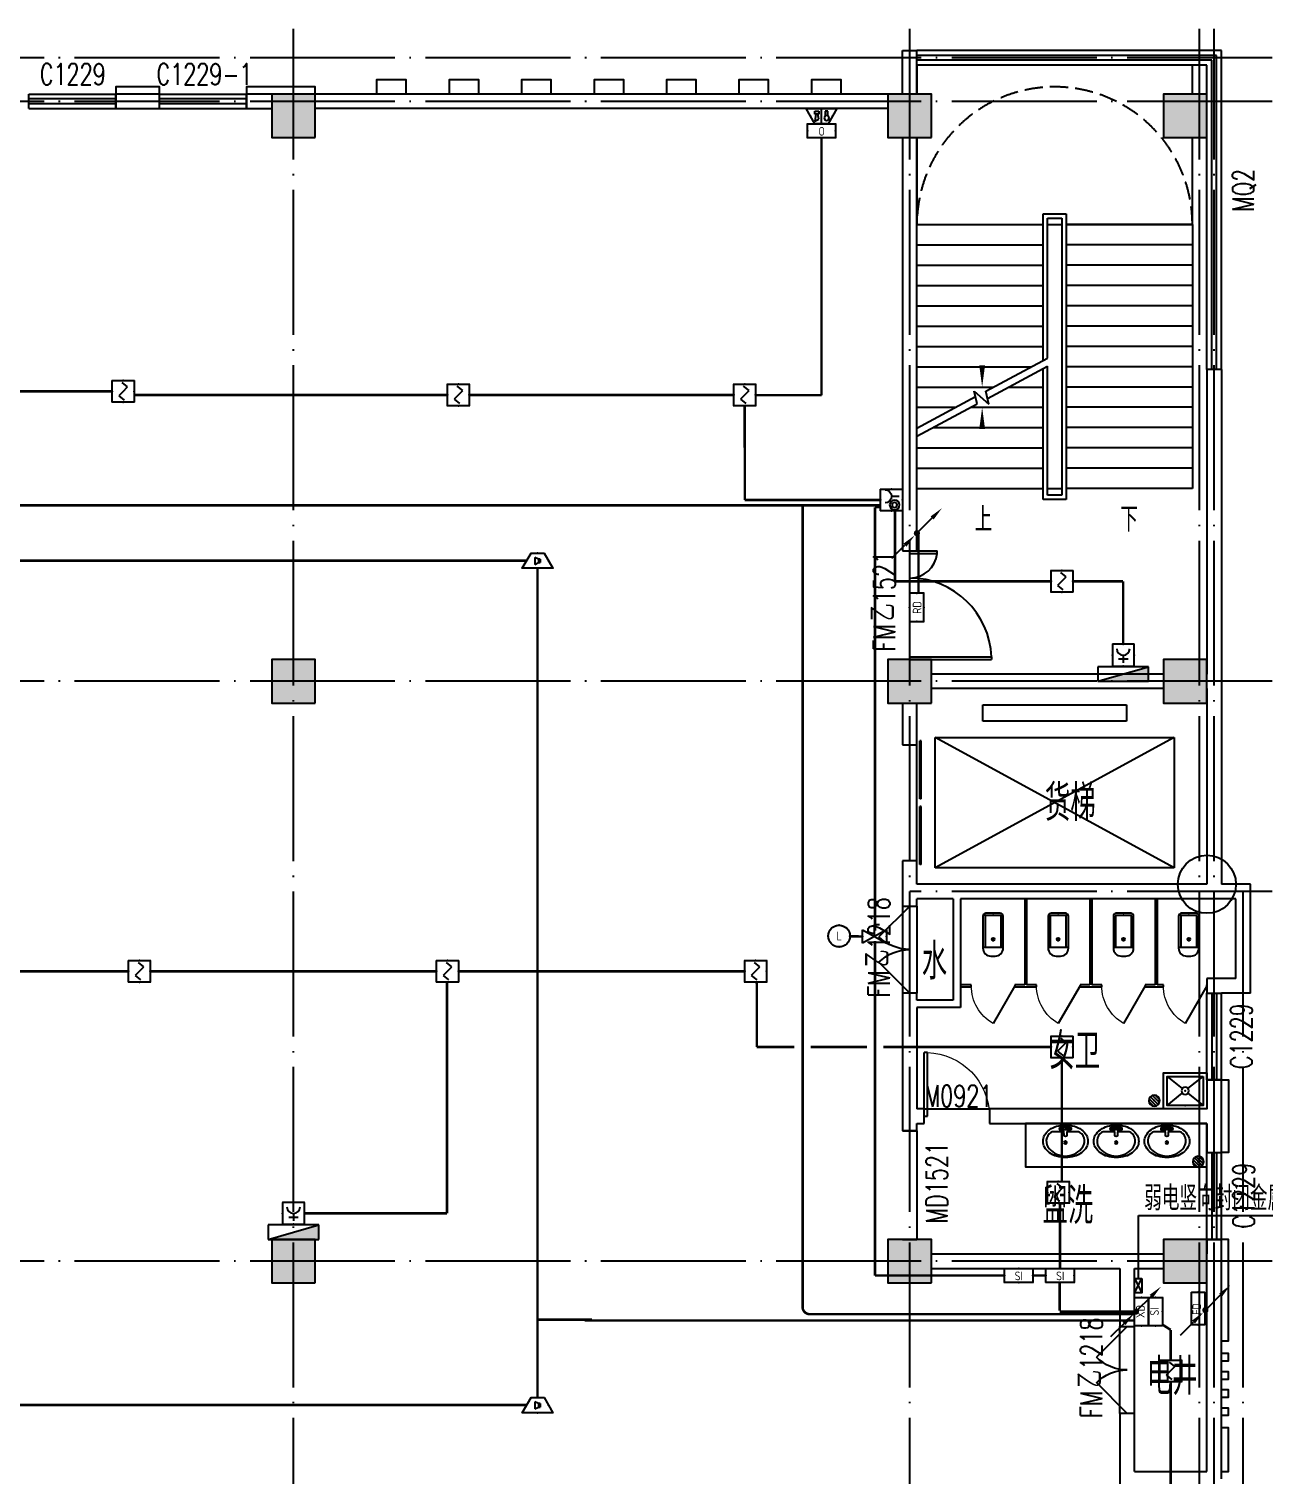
# Model space of a CAD drawing. Extents: x -124594 to 516503, y -3148 to 203159.
# Drawn here: x 215608 to 232647, y 23189 to 43139 of the extents above; entities that cross this region are included whole.
import ezdxf
from ezdxf.enums import TextEntityAlignment as Align

# ---------------------------------------------------------------- set-up
doc = ezdxf.new("R2010")
doc.units = 0
doc.header["$LTSCALE"] = 1000
doc.header["$MEASUREMENT"] = 0
doc.linetypes.add('DASH', pattern=[0.35, 0.25, -0.1])
doc.linetypes.add('DOTE', pattern=[2.42, 2, -0.2, 0.02, -0.2])
for name, color, linetype in [('COLUMN', 9, 'Continuous'), ('CURTWALL', 4, 'Continuous'), ('DIM_SYMB', 3, 'Continuous'), ('DOOR_FIRE', 4, 'Continuous'), ('DOOR_FIRE_TEXT', 7, 'Continuous'), ('EQUIP-消防', 3, 'Continuous'), ('EQUIP-通讯', 3, 'Continuous'), ('EQUIP_消火栓', 7, 'Continuous'), ('J-AXIS-轴线', 1, 'DOTE'), ('J-DOOR-窗', 8, 'Continuous'), ('J-DOOR-门', 8, 'Continuous'), ('J-FLOR-洞口', 4, 'Continuous'), ('J-FURN-厨卫', 253, 'Continuous'), ('J-STAIR-楼梯', 142, 'Continuous'), ('J-STAIR-电梯', 142, 'Continuous'), ('J-WALL-墙体', 2, 'Continuous'), ('LATRINE', 8, 'Continuous'), ('LWIRE', 4, 'Continuous'), ('PUB_HATCH', 8, 'Continuous'), ('PUB_TEXT', 7, 'Continuous'), ('TEL_LEAD', 3, 'Continuous'), ('WINDOW_TEXT', 7, 'Continuous'), ('WIRE-消防', 222, 'Continuous'), ('WIRE-消防广播', 4, 'TG_BC'), ('WIRE-消防火灾监控', 6, 'Continuous'), ('WIRE-消防电话', 4, 'TG_F'), ('装饰柱', 7, 'Continuous')]:
    doc.layers.add(name, color=color, linetype=linetype)
doc.layers.add('建筑底图', color=8, linetype='Continuous', lineweight=5)
doc.styles.add('_TCH_DIM', font='SIMPLEX', dxfattribs={"bigfont": 'GBCBIG'})
doc.styles.add('_TCH_WINDOW', font='SIMPLEX', dxfattribs={"height": 3.5, "bigfont": 'GBCBIG'})
doc.styles.add('_TEL_ATTDEF', font='GBENOR', dxfattribs={"width": 0.8, "height": 3, "bigfont": 'GBCBIG'})
doc.styles.add('_TEL_DIM', font='SIMPLEX', dxfattribs={"width": 0.8, "height": 3.5, "bigfont": 'HZTXT'})
doc.styles.add('HZ', font='simplex.shx', dxfattribs={"width": 0.7, "bigfont": 'hztxt.shx'})
doc.styles.get("Standard").update_dxf_attribs({"font": 'gbenor.shx', "bigfont": 'gbcbig.shx'})
doc.styles.add('TG_LINETYPE', font='SIMPLEX', dxfattribs={"width": 0.8, "height": 3, "bigfont": 'HZTXT'})
doc.linetypes.add('TG_BC', pattern='A,2,-0.85,["BC",TG_LINETYPE,S=0.1,R=0,X=-0.65,Y=-0.15],0', length=2.85)
doc.linetypes.add('TG_F', pattern='A,2,-0.4,["F",TG_LINETYPE,S=0.1,R=0,X=-0.28,Y=-0.15],0', length=2.4)

# ---------------------------------------------------------------- blocks, each defined once
blk = doc.blocks.new('$DorLib2D$00000116')
at = {"color": 0}
for p, q in [((-0.5, 0), (-0.146, 0.354)), ((0.5, 0), (0.146, 0.354))]:
    blk.add_line(p, q, dxfattribs=at)
for centre, start, end in [((-0.5, 0), 0, 45), ((0.5, 0), 135, 180)]:
    blk.add_arc(centre, 0.5, start, end, dxfattribs=at)
blk = doc.blocks.new('$lvtry$00000202')
at = {"color": 0}
for p, q in [((-110, -40, 0), (-110, -470, 0)), ((100, -30, 0), (-100, -30, 0)), ((110, -470, 0), (110, -40, 0)), ((140, -470, 0), (-140, -470, 0))]:
    blk.add_line(p, q, dxfattribs=at)
at = {"color": 0, "elevation": 0}
blk.add_lwpolyline([(140, -40, 0.414214), (100, 0), (-100, 0, 0.414214), (-140, -40), (-140, -480, 0.414214), (-30, -590), (30, -590, 0.414214), (140, -480)], format="xyb", close=True, dxfattribs=at)
at = {"color": 0}
blk.add_circle((0, -359, 0), 20, dxfattribs=at)
for centre, start, end in [((-100, -40, 0), 90, 180), ((100, -40, 0), 0, 90)]:
    blk.add_arc(centre, 10, start, end, dxfattribs=at)
for p in [(0, 0, 0), (0, -359, 0)]:
    blk.add_point(p, dxfattribs=at)
blk = doc.blocks.new('$TCHSYS$APDOOR2D')
blk.add_line((0.5, 0), (0, 0.866))
at = {"lineweight": 13}
blk.add_arc((0.5, 0), 1, 120, 180, dxfattribs=at)
blk = doc.blocks.new('_FZH')
blk.add_lwpolyline([(-0.5, -0.5), (0.5, -0.5), (0.5, 0.5), (-0.5, 0.5)], close=True)
at = {"layer": 'PUB_HATCH'}
blk.add_solid([(-0.5, -0.5), (0.5, -0.5), (-0.5, 0.5), (0.5, 0.5)], dxfattribs=at)
blk = doc.blocks.new('$TCHSYS$WIN2D')
for p, q in [((-0.5, 0.5), (0.5, 0.5)), ((-0.5, 0.5), (-0.5, -0.5)), ((0.5, 0.5), (0.5, -0.5)), ((0.5, 0.167), (-0.5, 0.167)), ((0.5, -0.167), (-0.5, -0.167)), ((-0.5, -0.5), (0.5, -0.5))]:
    blk.add_line(p, q)
blk = doc.blocks.new('$DorLib2D$00000225')
at = {"color": 0}
for p, q in [((0.475, -0.001), (0.475, 0.752)), ((0.475, 0.752), (0.5, 0.752)), ((0.5, -0.001), (0.5, 0.752)), ((-0.5, 0), (-0.5, 0.252)), ((-0.475, 0.252), (-0.5, 0.252)), ((-0.475, 0), (-0.475, 0.252)), ((-0.475, 0), (-0.5, 0)), ((0.475, -0.001), (0.5, -0.001))]:
    blk.add_line(p, q, dxfattribs=at)
for centre, radius, start, end in [((0.505, -0.002), 0.755, 92.2493, 179.7238), ((-0.501, 0.003), 0.251, 359.7899, 84.0974)]:
    blk.add_arc(centre, radius, start, end, dxfattribs=at)
blk = doc.blocks.new('$DORLIB2D$00000127')
at = {"color": 0}
for points in [[(-0.533, 0.795), (-0.533, 0.69)], [(-0.033, 0.795), (-0.533, 0.795)], [(-0.033, 0.795), (-0.033, 0.69)], [(0.533, 0.795), (0.033, 0.795)], [(0.033, 0.795), (0.033, 0.69)], [(0.533, 0.795), (0.533, 0.69)], [(-0.033, 0.69), (-0.533, 0.69)], [(0.533, 0.69), (0.033, 0.69)], [(0.5, 0.5), (-0.5, 0.5)]]:
    blk.add_lwpolyline(points, dxfattribs=at)
blk = doc.blocks.new('$DorLib2D$00000001')
for p, q in [((0.45, 0.975), (0.5, 0.975)), ((0.45, 0), (0.45, 0.975)), ((0.5, 0), (0.5, 0.975)), ((0.5, 0), (0.45, 0))]:
    blk.add_line(p, q)
at = {"lineweight": 13}
blk.add_arc((0.475, 0), 0.975, 91.4693, 180, dxfattribs=at)
blk = doc.blocks.new('$lvtry$00000196')
at = {"color": 0}
for points in [[(219, -385, 0.106486), (289, -308, 0.130324), (310, -225, 0.130324), (289, -143, 0.106486), (219, -66, 0.084172), (123, -18, 0.073176), (0, 0, 0.073176), (-123, -18, 0.084172), (-219, -66, 0.106486), (-289, -143, 0.130324), (-310, -225, 0.130324), (-289, -308, 0.106486), (-219, -385, 0.084172), (-123, -433, 0.073176), (0, -451, 0.073176), (123, -433, 0.084172)], [(-22, -44), (-17, -142, 1), (21, -142), (26, -44, 0.493794)]]:
    blk.add_lwpolyline(points, format="xyb", close=True, dxfattribs=at)
for points in [[(-218, -329, -0.467303), (-199, -103, -0.154885), (-179, -96), (-17, -96, -0.154885)], [(21, -96), (183, -96, -0.154885), (203, -103, -0.467303), (222, -329, -0.210278), (2, -430, -0.210278), (-218, -329, -0.467303)]]:
    blk.add_lwpolyline(points, format="xyb", dxfattribs=at)
for points in [[(-52, -25), (56, -25)], [(-52, -78), (-20, -78)], [(24, -78), (56, -78)]]:
    blk.add_lwpolyline(points, dxfattribs=at)
for centre, radius in [((-52, -52), 19.4), ((-52, -52), 12.6), ((56, -52), 19.4), ((56, -52), 12.6), ((2, -241), 19.7), ((2, -241), 14.7)]:
    blk.add_circle(centre, radius, dxfattribs=at)
for centre, start, end in [((-52, -52), 90, 270), ((56, -52), 270, 90)]:
    blk.add_arc(centre, 26.5, start, end, dxfattribs=at)
for p in [(2, -62), (2, -241)]:
    blk.add_point(p, dxfattribs=at)
blk = doc.blocks.new('$lvtry$00000171')
for p, q in [((-74, 11), (-11, 74)), ((-70, -27), (27, 70)), ((-53, -53), (53, 53)), ((-27, -70), (70, 27)), ((11, -74), (74, -11))]:
    blk.add_line(p, q)
blk.add_circle((0, 0), 75)
blk.add_point((0, 0))
blk = doc.blocks.new('$lvtry$00000191')
at = {"color": 0}
for p, q in [((-250, -50, 0), (-39, -219, 0)), ((39, -219, 0), (250, -50, 0)), ((-250, -450, 0), (-39, -281, 0)), ((39, -281, 0), (250, -450, 0))]:
    blk.add_line(p, q, dxfattribs=at)
at = {"color": 0, "elevation": 0}
for points in [[(300, -500), (300, 0), (-300, 0), (-300, -500)], [(250, -450), (250, -50), (-250, -50), (-250, -450)]]:
    blk.add_lwpolyline(points, close=True, dxfattribs=at)
at = {"color": 0}
blk.add_circle((0, -250, 0), 50, dxfattribs=at)
for p in [(0, -50, 0), (0, -250, 0)]:
    blk.add_point(p, dxfattribs=at)
blk = doc.blocks.new('GWEEDA')
at = {"layer": 'CURTWALL', "color": 8}
for p, q in [((232058.3, 119490.8), (227858.3, 119490.8)), ((231991.7, 119424.1), (227858.3, 119424.1)), ((231925, 119357.5), (227858.3, 119357.5)), ((231925, 115090.8), (231925, 119357.5)), ((231991.7, 115090.8), (231991.7, 119424.1)), ((232058.3, 115090.8), (232058.3, 119490.8)), ((231858.3, 119290.8), (227858.3, 119290.8)), ((231858.3, 115090.8), (231858.3, 119290.8))]:
    blk.add_line(p, q, dxfattribs=at)
at = {"layer": 'DIM_SYMB', "color": 8}
for points in [[(230758.3, 113310.8, 0, 0, 0), (230758.3, 118190.8, 0, 0, 0), (228758.3, 118190.8, 0, 0, 0), (228758.3, 114850.8, 0, 80, 0), (228758.3, 115150.8, 0, 0, 0)], [(228758.3, 113310.8, 0, 0, 0), (228758.3, 114570.8, 0, 80, 0), (228758.3, 114270.8, 0, 0, 0)]]:
    blk.add_lwpolyline(points, format="xyseb", dxfattribs=at)
at = {"layer": 'DOOR_FIRE', "color": 8}
for p, q in [((230658.3, 100690.8, 300), (230658.3, 101890.8, 300)), ((230858.3, 100690.8, 300), (230858.3, 101890.8, 300))]:
    blk.add_line(p, q, dxfattribs=at)
at = {"layer": 'J-AXIS-轴线', "color": 8}
for p, q in [((219258.3, 93790.8), (219258.3, 119790.8)), ((227758.3, 93790.8), (227758.3, 119790.8)), ((231758.3, 93790.8), (231758.3, 119790.8)), ((231958.3, 93790.8), (231958.3, 119790.8)), ((232758.3, 119390.8), (184258.3, 119390.8)), ((232758.3, 118790.8), (184258.3, 118790.8)), ((232758.3, 110790.8), (184258.3, 110790.8)), ((232758.3, 107890.8), (227758.3, 107890.8)), ((232358.3, 93790.8), (232358.3, 107890.8)), ((232758.3, 102790.8), (184258.3, 102790.8))]:
    blk.add_line(p, q, dxfattribs=at)
at = {"layer": 'J-DOOR-窗', "color": 8}
for p, q in [((227658.3, 107690.8, 300), (227658.3, 106490.8, 300)), ((227858.3, 107690.8, 300), (227858.3, 106490.8, 300))]:
    blk.add_line(p, q, dxfattribs=at)
at = {"layer": 'J-DOOR-门', "color": 8}
blk.add_line((227958.3, 104890.8), (228858.3, 104890.8), dxfattribs=at)
at = {"layer": 'J-FLOR-洞口', "color": 8, "linetype": 'DASH'}
for p, q in [((227858.3, 104590.8), (227658.3, 104590.8)), ((227658.3, 103090.8), (227858.3, 103090.8))]:
    blk.add_line(p, q, dxfattribs=at)
at = {"layer": 'J-FLOR-洞口', "color": 8}
blk.add_line((227858.3, 104590.8), (227858.3, 103090.8), dxfattribs=at)
at = {"layer": 'J-FURN-厨卫', "color": 8}
blk.add_lwpolyline([(231858.3, 104690.8), (229358.3, 104690.8), (229358.3, 104090.8), (231858.3, 104090.8)], close=True, dxfattribs=at)
at = {"layer": 'J-STAIR-楼梯', "color": 8}
for p, q in [((231658.3, 119290.8), (227858.3, 119290.8)), ((227858.3, 119290.8), (227858.3, 118890.8)), ((231658.3, 118890.8), (231658.3, 119290.8)), ((227858.3, 118290.8), (227858.3, 117090.8)), ((231658.3, 117090.8), (231658.3, 118290.8)), ((229598.3, 115217.9), (229598.3, 117240.8)), ((229598.3, 117240.8), (229918.3, 117240.8)), ((229658.3, 115250), (229658.3, 117180.8)), ((229658.3, 117180.8), (229858.3, 117180.8)), ((229858.3, 117180.8), (229858.3, 113360.8)), ((229918.3, 117240.8), (229918.3, 113300.8)), ((227858.3, 114285), (227858.3, 117090.8)), ((227858.3, 117090.8), (229598.3, 117090.8)), ((227858.3, 117090.8), (229598.3, 117090.8)), ((229658.3, 115250), (229658.3, 117090.8)), ((229658.3, 117090.8), (229858.3, 117090.8)), ((229858.3, 117090.8), (229858.3, 113450.8)), ((231658.3, 117090.8), (229918.3, 117090.8)), ((229918.3, 117090.8), (231658.3, 117090.8)), ((231658.3, 117090.8), (231658.3, 113450.8)), ((227858.3, 116810.8), (229598.3, 116810.8)), ((231658.3, 116810.8), (229918.3, 116810.8)), ((227858.3, 116530.8), (229598.3, 116530.8)), ((231658.3, 116530.8), (229918.3, 116530.8)), ((227858.3, 116250.8), (229598.3, 116250.8)), ((231658.3, 116250.8), (229918.3, 116250.8)), ((227858.3, 115970.8), (229598.3, 115970.8)), ((231658.3, 115970.8), (229918.3, 115970.8)), ((227858.3, 115690.8), (229598.3, 115690.8)), ((231658.3, 115690.8), (229918.3, 115690.8)), ((227858.3, 115410.8), (229598.3, 115410.8)), ((231658.3, 115410.8), (229918.3, 115410.8)), ((227858.3, 115130.8), (229435.9, 115130.8)), ((228808.1, 114794.2), (229658.3, 115250)), ((228831.7, 114693.4), (229658.3, 115136.6)), ((229658.3, 113450.8), (229658.3, 115136.6)), ((229658.3, 113360.8), (229658.3, 115136.6)), ((231658.3, 115130.8), (229918.3, 115130.8)), ((229598.3, 113300.8), (229598.3, 115104.4)), ((227858.3, 114850.8), (228913.6, 114850.8)), ((227858.3, 114285), (228667.3, 114718.7)), ((228691, 114617.9), (228650.2, 114791.7)), ((228650.2, 114791.7), (228850.7, 114612.4)), ((228850.7, 114612.4), (228808.1, 114794.2)), ((229125.3, 114850.8), (229598.3, 114850.8)), ((231658.3, 114850.8), (229918.3, 114850.8)), ((227858.3, 114171.6), (228691, 114617.9)), ((227858.3, 114570.8), (228391.4, 114570.8)), ((228603, 114570.8), (229598.3, 114570.8)), ((231658.3, 114570.8), (229918.3, 114570.8)), ((227858.3, 114290.8), (227869.1, 114290.8)), ((227858.3, 113450.8), (227858.3, 114171.6)), ((228080.7, 114290.8), (229598.3, 114290.8)), ((231658.3, 114290.8), (229918.3, 114290.8)), ((227858.3, 114010.8), (229598.3, 114010.8)), ((231658.3, 114010.8), (229918.3, 114010.8)), ((227858.3, 113730.8), (229598.3, 113730.8)), ((231658.3, 113730.8), (229918.3, 113730.8)), ((227858.3, 113450.8), (229598.3, 113450.8)), ((229658.3, 113450.8), (229858.3, 113450.8)), ((229858.3, 113360.8), (229658.3, 113360.8)), ((231658.3, 113450.8), (229918.3, 113450.8)), ((229918.3, 113300.8), (229598.3, 113300.8))]:
    blk.add_line(p, q, dxfattribs=at)
at = {"layer": 'J-STAIR-楼梯', "color": 8, "linetype": 'DASH'}
blk.add_arc((229758.3, 117090.8), 1900, 0, 180, dxfattribs=at)
at = {"layer": 'J-STAIR-电梯', "color": 8}
for p, q in [((228768.3, 110240.8), (228768.3, 110465.8)), ((228768.3, 110465.8), (230748.3, 110465.8)), ((230748.3, 110465.8), (230748.3, 110240.8)), ((230748.3, 110240.8), (228768.3, 110240.8)), ((228108.3, 108215.8), (228108.3, 110015.8)), ((228108.3, 110015.8), (231408.3, 110015.8)), ((231408.3, 110015.8), (228108.3, 108215.8)), ((231408.3, 108215.8), (228108.3, 110015.8)), ((231408.3, 110015.8), (231408.3, 108215.8)), ((231408.3, 108215.8), (228108.3, 108215.8))]:
    blk.add_line(p, q, dxfattribs=at)
at = {"layer": 'J-WALL-墙体', "color": 8}
for p, q in [((227658.3, 118890.8), (227658.3, 119490.8)), ((227658.3, 119490.8), (227858.3, 119490.8)), ((227858.3, 118890.8), (227858.3, 119490.8)), ((217408.3, 118890.8), (216808.3, 118890.8)), ((216808.3, 118890.8), (216808.3, 118690.8)), ((217408.3, 118690.8), (217408.3, 118890.8)), ((218958.3, 118890.8), (218608.3, 118890.8)), ((218608.3, 118890.8), (218608.3, 118690.8)), ((227458.3, 118890.8), (219558.3, 118890.8)), ((216808.3, 118690.8), (217408.3, 118690.8)), ((218608.3, 118690.8), (218958.3, 118690.8)), ((227458.3, 118690.8), (219558.3, 118690.8)), ((227658.3, 118290.8), (227658.3, 112590.8)), ((227858.3, 112590.8), (227858.3, 118290.8)), ((231858.3, 115090.8), (231858.3, 110890.8)), ((232058.3, 115090.8), (231858.3, 115090.8)), ((232058.3, 115090.8), (232058.3, 110790.8)), ((227658.3, 112590.8), (227858.3, 112590.8)), ((231258.3, 110890.8), (228058.3, 110890.8)), ((232058.3, 110790.8), (232058.3, 107990.8)), ((231258.3, 110690.8), (228058.3, 110690.8)), ((231858.3, 110690.8), (231858.3, 107990.8)), ((227658.3, 110490.8), (227658.3, 109915.8)), ((227858.3, 109915.8), (227858.3, 110490.8)), ((227658.3, 109915.8), (227858.3, 109915.8)), ((227858.3, 108315.8), (227658.3, 108315.8)), ((227658.3, 108315.8), (227658.3, 107890.8)), ((227858.3, 107990.8), (227858.3, 108315.8)), ((228358.3, 107990.8), (227858.3, 107990.8)), ((231858.3, 107990.8), (228358.3, 107990.8)), ((232458.3, 107990.8), (232058.3, 107990.8)), ((232458.3, 106490.8), (232458.3, 107990.8)), ((227658.3, 107890.8), (227658.3, 107690.8)), ((228358.3, 107790.8), (227858.3, 107790.8)), ((227858.3, 107690.8), (227858.3, 107790.8)), ((228358.3, 107790.8), (228358.3, 106390.8)), ((231958.3, 107790.8), (228458.3, 107790.8)), ((228458.3, 107790.8), (228458.3, 106290.8)), ((232258.3, 107790.8), (231958.3, 107790.8)), ((232258.3, 106690.8), (232258.3, 107790.8)), ((227658.3, 107690.8), (227858.3, 107690.8)), ((232258.3, 106690.8), (231858.3, 106690.8)), ((231858.3, 106690.8), (231858.3, 106490.8)), ((227858.3, 106490.8), (227658.3, 106490.8)), ((227658.3, 106490.8), (227658.3, 106390.8)), ((227658.3, 106390.8), (227658.3, 104790.8)), ((227858.3, 106390.8), (227858.3, 106490.8)), ((228358.3, 106390.8), (227858.3, 106390.8)), ((231858.3, 106490.8), (232058.3, 106490.8)), ((232458.3, 106490.8), (232058.3, 106490.8)), ((228458.3, 106290.8), (227858.3, 106290.8)), ((227858.3, 106290.8), (227858.3, 104890.8)), ((232058.3, 105290.8), (231858.3, 105290.8)), ((231858.3, 105290.8), (231858.3, 104890.8)), ((232058.3, 104790.8), (232058.3, 105290.8)), ((227658.3, 104790.8), (227658.3, 104590.8)), ((227958.3, 104890.8), (227858.3, 104890.8)), ((227958.3, 104690.8), (227958.3, 104890.8)), ((231858.3, 104890.8), (228858.3, 104890.8)), ((228858.3, 104890.8), (228858.3, 104690.8)), ((232058.3, 104290.8), (232058.3, 104790.8)), ((227658.3, 104590.8), (227858.3, 104590.8)), ((227858.3, 104690.8), (227958.3, 104690.8)), ((227858.3, 104590.8), (227858.3, 104690.8)), ((228858.3, 104690.8), (231858.3, 104690.8)), ((231858.3, 104690.8), (231858.3, 104290.8)), ((231858.3, 104290.8), (232058.3, 104290.8)), ((232058.3, 103090.8), (231858.3, 103090.8)), ((231858.3, 103090.8), (231858.3, 102890.8)), ((232058.3, 102790.8), (232058.3, 103090.8)), ((228058.3, 102890.8), (230758.3, 102890.8)), ((230758.3, 102890.8), (231258.3, 102890.8)), ((232058.3, 99790.8), (232058.3, 102790.8)), ((228058.3, 102690.8), (230658.3, 102690.8)), ((230658.3, 102690.8), (230658.3, 101890.8)), ((230858.3, 101890.8), (230858.3, 102690.8)), ((230858.3, 102690.8), (231258.3, 102690.8)), ((231858.3, 99890.8), (231858.3, 102690.8)), ((230658.3, 101890.8), (230858.3, 101890.8)), ((230858.3, 100690.8), (230658.3, 100690.8)), ((230658.3, 100690.8), (230658.3, 99690.8)), ((230858.3, 99890.8), (230858.3, 100690.8)), ((230858.3, 99890.8), (231858.3, 99890.8))]:
    blk.add_line(p, q, dxfattribs=at)
at = {"layer": 'LATRINE', "color": 8}
for p, q in [((229345.8, 107790.8), (229345.8, 106603.3)), ((229370.8, 107790.8), (229345.8, 107790.8)), ((229370.8, 107790.8), (229370.8, 106603.3)), ((230245.8, 107790.8), (230245.8, 106603.3)), ((230270.8, 107790.8), (230245.8, 107790.8)), ((230270.8, 107790.8), (230270.8, 106603.3)), ((231145.8, 107790.8), (231145.8, 106603.3)), ((231170.8, 107790.8), (231145.8, 107790.8)), ((231170.8, 107790.8), (231170.8, 106603.3)), ((228608.3, 106603.3), (228458.3, 106603.3)), ((228458.3, 106603.3), (228458.3, 106578.3)), ((228458.3, 106578.3), (228608.3, 106578.3)), ((228608.3, 106578.3), (228608.3, 106603.3)), ((229345.8, 106603.3), (229208.3, 106603.3)), ((229208.3, 106603.3), (229208.3, 106578.3)), ((229208.3, 106578.3), (229358.3, 106578.3)), ((229358.3, 106578.3), (229508.3, 106578.3)), ((229508.3, 106603.3), (229370.8, 106603.3)), ((229508.3, 106578.3), (229508.3, 106603.3)), ((230245.8, 106603.3), (230108.3, 106603.3)), ((230108.3, 106603.3), (230108.3, 106578.3)), ((230108.3, 106578.3), (230258.3, 106578.3)), ((230258.3, 106578.3), (230408.3, 106578.3)), ((230408.3, 106603.3), (230270.8, 106603.3)), ((230408.3, 106578.3), (230408.3, 106603.3)), ((231145.8, 106603.3), (231008.3, 106603.3)), ((231008.3, 106603.3), (231008.3, 106578.3)), ((231008.3, 106578.3), (231158.3, 106578.3)), ((231158.3, 106578.3), (231258.3, 106578.3)), ((231258.3, 106603.3), (231170.8, 106603.3)), ((231258.3, 106578.3), (231258.3, 106603.3)), ((231858.3, 106578.3), (231858.3, 106603.3))]:
    blk.add_line(p, q, dxfattribs=at)
at = {"layer": '装饰柱', "color": 8}
for points in [[(217408.3, 118890.8), (217408.3, 118990.8), (216808.3, 118990.8), (216808.3, 118890.8)], [(219558.3, 118890.8), (219558.3, 118990.8), (218608.3, 118990.8), (218608.3, 118890.8)], [(220408.3, 118890.8), (220408.3, 119090.8), (220808.3, 119090.8), (220808.3, 118890.8)], [(220408.3, 118890.8), (220408.3, 119090.8), (220808.3, 119090.8), (220808.3, 118890.8)], [(221408.3, 118890.8), (221408.3, 119090.8), (221808.3, 119090.8), (221808.3, 118890.8)], [(221408.3, 118890.8), (221408.3, 119090.8), (221808.3, 119090.8), (221808.3, 118890.8)], [(222408.3, 118890.8), (222408.3, 119090.8), (222808.3, 119090.8), (222808.3, 118890.8)], [(222408.3, 118890.8), (222408.3, 119090.8), (222808.3, 119090.8), (222808.3, 118890.8)], [(223408.3, 118890.8), (223408.3, 119090.8), (223808.3, 119090.8), (223808.3, 118890.8)], [(223408.3, 118890.8), (223408.3, 119090.8), (223808.3, 119090.8), (223808.3, 118890.8)], [(224408.3, 118890.8), (224408.3, 119090.8), (224808.3, 119090.8), (224808.3, 118890.8)], [(224408.3, 118890.8), (224408.3, 119090.8), (224808.3, 119090.8), (224808.3, 118890.8)], [(225408.3, 118890.8), (225408.3, 119090.8), (225808.3, 119090.8), (225808.3, 118890.8)], [(225408.3, 118890.8), (225408.3, 119090.8), (225808.3, 119090.8), (225808.3, 118890.8)], [(226408.3, 118890.8), (226408.3, 119090.8), (226808.3, 119090.8), (226808.3, 118890.8)], [(226408.3, 118890.8), (226408.3, 119090.8), (226808.3, 119090.8), (226808.3, 118890.8)], [(232058.3, 105290.8), (232158.3, 105290.8), (232158.3, 104290.8), (232058.3, 104290.8)], [(232058.3, 101690.8), (232158.3, 101690.8), (232158.3, 103090.8), (232058.3, 103090.8)], [(232058.3, 101415.8), (232158.3, 101415.8), (232158.3, 101515.8), (232058.3, 101515.8)], [(232058.3, 101165.8), (232158.3, 101165.8), (232158.3, 101265.8), (232058.3, 101265.8)], [(232058.3, 100915.8), (232158.3, 100915.8), (232158.3, 101015.8), (232058.3, 101015.8)], [(232058.3, 100665.8), (232158.3, 100665.8), (232158.3, 100765.8), (232058.3, 100765.8)], [(232058.3, 99890.8), (232158.3, 99890.8), (232158.3, 100490.8), (232058.3, 100490.8)], [(232058.3, 99890.8), (232158.3, 99890.8), (232158.3, 100290.8), (232158.3, 100290.8)]]:
    blk.add_lwpolyline(points, dxfattribs=at)
at = {"layer": 'COLUMN', "color": 8, "xscale": 600, "yscale": 600, "zscale": 600, "rotation": 90}
for p in [(219258.3, 118590.8), (227758.3, 118590.8), (231558.3, 118590.8), (219258.3, 110790.8), (227758.3, 110790.8), (231558.3, 110790.8), (219258.3, 102790.8), (227758.3, 102790.8), (231558.3, 102790.8)]:
    blk.add_blockref('_FZH', p, dxfattribs=at)
at = {"layer": 'DOOR_FIRE', "color": 8, "zscale": 200, "rotation": 90}
for name, p, xscale, yscale in [('$DorLib2D$00000225', (227758.3, 111840.8), -1500, -1500), ('$DorLib2D$00000116', (230758.3, 101290.8), -1200, 1200)]:
    blk.add_blockref(name, p, dxfattribs=dict(at, xscale=xscale, yscale=yscale))
at = {"layer": 'J-DOOR-窗', "color": 8}
ref = blk.add_blockref('$TCHSYS$WIN2D', (216208.3, 118790.8), dxfattribs=dict(at, xscale=-1200, yscale=200, zscale=200, rotation=180))
ref.add_attrib('A', 'C1229', (215758.3, 119017), dxfattribs={"layer": 'WINDOW_TEXT', "color": 8, "height": 297.5, "style": '_TCH_WINDOW', "width": 0.705882})
ref = blk.add_blockref('$TCHSYS$WIN2D', (218008.3, 118790.8), dxfattribs=dict(at, xscale=-1200, yscale=200, zscale=200, rotation=180))
ref.add_attrib('A', 'C1229-1', (217368.3, 119017), dxfattribs={"layer": 'WINDOW_TEXT', "color": 8, "height": 297.5, "style": '_TCH_WINDOW', "width": 0.705882})
at = {"layer": 'J-DOOR-窗', "color": 8, "xscale": 1200, "yscale": -1200, "zscale": 200, "rotation": 270}
blk.add_blockref('$DorLib2D$00000116', (227758.3, 107090.8), dxfattribs=at)
at = {"layer": 'J-DOOR-窗', "color": 8}
ref = blk.add_blockref('$TCHSYS$WIN2D', (231958.3, 105890.8), dxfattribs=dict(at, xscale=1200, yscale=200, zscale=200, rotation=90))
ref.add_attrib('A', 'C1229', (232482.1, 105440.8), dxfattribs={"layer": 'WINDOW_TEXT', "color": 8, "height": 297.5, "rotation": 90, "style": '_TCH_WINDOW', "width": 0.705882})
ref = blk.add_blockref('$TCHSYS$WIN2D', (231958.3, 103690.8), dxfattribs=dict(at, xscale=1200, yscale=200, zscale=200, rotation=90))
ref.add_attrib('A', 'C1229', (232515.4, 103240.8), dxfattribs={"layer": 'WINDOW_TEXT', "color": 8, "height": 297.5, "rotation": 90, "style": '_TCH_WINDOW', "width": 0.705882})
at = {"layer": 'J-DOOR-门', "color": 8, "xscale": 1600, "yscale": 200, "zscale": 200, "rotation": 270}
blk.add_blockref('$DORLIB2D$00000127', (227758.3, 109115.8), dxfattribs=at)
at = {"layer": 'J-DOOR-门', "color": 8}
ref = blk.add_blockref('$DorLib2D$00000001', (228408.3, 104790.8), dxfattribs=dict(at, xscale=-900, yscale=900, zscale=200))
ref.add_attrib('A', 'M0921', (227963.3, 104921.4), dxfattribs={"layer": 'WINDOW_TEXT', "color": 8, "height": 297.5, "style": '_TCH_WINDOW', "width": 0.705882})
at = {"layer": 'J-FURN-厨卫', "color": 8}
for p in [(228908.3, 107590.8), (229808.3, 107590.8), (230708.3, 107590.8), (231608.3, 107590.8)]:
    blk.add_blockref('$lvtry$00000202', p, dxfattribs=at)
at = {"layer": 'J-FURN-厨卫', "color": 8, "yscale": -1}
blk.add_blockref('$lvtry$00000191', (231558.3, 104890.8), dxfattribs=at)
at = {"layer": 'J-FURN-厨卫', "color": 8, "yscale": -1, "rotation": 180}
for name, p in [('$lvtry$00000171', (231133.1, 105005.7)), ('$lvtry$00000196', (229908.3, 104670.8)), ('$lvtry$00000196', (230608.3, 104670.8)), ('$lvtry$00000196', (231308.3, 104670.8)), ('$lvtry$00000171', (231739.6, 104162.9))]:
    blk.add_blockref(name, p, dxfattribs=at)
at = {"layer": 'LATRINE', "color": 8, "xscale": 600, "yscale": -600, "zscale": 25}
for p in [(228908.3, 106590.8), (229808.3, 106590.8), (230708.3, 106590.8), (231558.3, 106590.8)]:
    blk.add_blockref('$TCHSYS$APDOOR2D', p, dxfattribs=at)
at = {"layer": 'DIM_SYMB', "color": 7, "style": '_TCH_DIM'}
for s, p in [('上', (228654.1, 112855.8)), ('下', (230663.4, 112855.8))]:
    blk.add_text(s, height=337.6, dxfattribs=at).set_placement(p)
at = {"layer": 'DOOR_FIRE_TEXT', "color": 8, "style": '_TCH_WINDOW', "width": 0.705882}
for s, p in [('1521', (227558.3, 111868.7)), ('FM', (227558.3, 111202.9)), ('1218', (227482.4, 107093.7)), ('FM', (227482.4, 106427.9)), ('1218', (230413, 101293.7)), ('FM', (230413, 100627.9))]:
    blk.add_text(s, height=297.5, rotation=90, dxfattribs=at).set_placement(p)
at = {"layer": 'DOOR_FIRE_TEXT', "color": 8, "style": '_TCH_WINDOW'}
for p in [(227558.3, 111622.9), (227482.4, 106847.9), (230413, 101047.9)]:
    blk.add_text('乙', height=337.6, rotation=90, dxfattribs=at).set_placement(p)
at = {"layer": 'PUB_TEXT', "color": 8, "style": 'HZ', "width": 0.7}
for s, p in [('货梯', (229623.3, 108864.5)), ('水', (227924.8, 106677.5)), ('女卫', (229685.5, 105436.6)), ('盥洗', (229590.1, 103304.4)), ('电井', (231028, 100949.5))]:
    blk.add_text(s, height=500, dxfattribs=at).set_placement(p)
at = {"layer": 'WINDOW_TEXT', "color": 8, "style": '_TCH_WINDOW', "width": 0.705882}
for s, p in [('MQ2', (232508, 117266)), ('MD1521', (228282.1, 103310.8))]:
    blk.add_text(s, height=297.5, rotation=90, dxfattribs=at).set_placement(p)
blk = doc.blocks.new('$Equip$00002649')
for p, q in [((-0.5, 0.5), (-0.5, -0.5)), ((0.5, 0.5), (-0.5, 0.5)), ((-0.2, 0.2), (0.05, 0.4)), ((0, 0), (-0.2, 0.2)), ((0, 0), (0.2, -0.2)), ((0.5, -0.5), (0.5, 0.5)), ((-0.5, -0.5), (0.5, -0.5)), ((0.2, -0.2), (-0.05, -0.4))]:
    blk.add_line(p, q)
at = {"const_width": 0.0667}
blk.add_lwpolyline([(-0.5, 0.5), (0.5, 0.5), (0.5, -0.5), (-0.5, -0.5), (-0.5, 0.5), (0.5, 0.5)], dxfattribs=at)
for p in [(-0.5, 0), (0, 0.5), (0.5, 0), (0, -0.5)]:
    blk.add_point(p)
at = {"color": 7, "flags": 1}
for tag, height, p in [('A', 0.00002, (0, 0)), ('B', 0.4, (0.762, -0.208))]:
    blk.add_attdef(tag, text='', height=height, dxfattribs=at).set_placement(p, align=Align.MIDDLE_CENTER)
blk = doc.blocks.new('$equip$00003125')
for p, q in [((-0.65, 0.65), (-0.65, 0)), ((0.65, 0.65), (-0.65, 0.65)), ((-0.65, 0), (0.65, 0)), ((0.65, 0), (0.65, 0.65))]:
    blk.add_line(p, q)
at = {"const_width": 0.0667}
blk.add_lwpolyline([(-0.65, 0.65), (-0.65, 0), (0.65, 0), (0.65, 0.65), (-0.65, 0.65), (-0.65, 0)], dxfattribs=at)
for p in [(-0.65, 0.325), (0, 0.65), (0, 0), (0.65, 0.325)]:
    blk.add_point(p)
at = {"color": 7}
blk.add_attdef('$TEXT$', text='', height=0.4, dxfattribs=at).set_placement((0.006, 0.343), align=Align.MIDDLE_CENTER)
at = {"color": 7, "flags": 1}
for tag, p in [('A', (0, 0)), ('B', (0.905, 0.246))]:
    blk.add_attdef(tag, text='', height=0.4, dxfattribs=at).set_placement(p, align=Align.MIDDLE_CENTER)
blk = doc.blocks.new('$equip$00002679')
for p, q in [((-0.3, 0.699), (-0.703, 0)), ((0.3, 0.699), (-0.3, 0.699)), ((0.3, 0.699), (-0.3, 0.699)), ((0, 0.699), (0, 0)), ((0.703, 0), (0.3, 0.699)), ((-0.703, 0), (0.703, 0)), ((-0.264, 0.249), (-0.304, 0.569)), ((-0.304, 0.569), (-0.128, 0.489)), ((-0.304, 0.249), (-0.304, 0.113)), ((-0.128, 0.249), (-0.304, 0.249)), ((-0.304, 0.113), (-0.128, 0.113)), ((-0.128, 0.489), (-0.168, 0.249)), ((-0.128, 0.113), (-0.128, 0.249)), ((0.174, 0.11), (0.174, 0.338)), ((0.294, 0.11), (0.174, 0.11)), ((0.294, 0.338), (0.294, 0.11))]:
    blk.add_line(p, q)
at = {"const_width": 0.0667}
for points in [[(-0.299, 0.699), (0.301, 0.699), (0.703, 0), (-0.702, 0), (-0.299, 0.699), (0.301, 0.699)], [(-0.3, 0.699), (0.3, 0.699), (0.703, 0), (-0.703, 0), (-0.3, 0.699), (0.3, 0.699)]]:
    blk.add_lwpolyline(points, dxfattribs=at)
blk.add_circle((0.234, 0.43), 0.111)
for p in [(0, 0.699), (-0.501, 0.349), (0, 0), (0.502, 0.349)]:
    blk.add_point(p)
at = {"color": 7, "flags": 1}
for tag, height, p in [('A', 0.00002, (0, 0)), ('B', 0.4, (0.961, 0.299))]:
    blk.add_attdef(tag, text='', height=height, dxfattribs=at).set_placement(p, align=Align.MIDDLE_CENTER)
blk = doc.blocks.new('$equip$00002776')
for p, q in [((0.65, 0.65), (-0.65, 0.65)), ((-0.65, 0.65), (-0.65, 0)), ((-0.65, 0), (0.65, 0)), ((0.65, 0), (0.65, 0.65))]:
    blk.add_line(p, q)
at = {"const_width": 0.0667}
blk.add_lwpolyline([(-0.65, 0.65), (-0.65, 0), (0.65, 0), (0.65, 0.65), (-0.65, 0.65), (-0.65, 0)], dxfattribs=at)
for p in [(-0.65, 0.325), (0, 0.65), (0, 0), (0.65, 0.325)]:
    blk.add_point(p)
at = {"color": 7}
blk.add_attdef('$TEXT$', text='', height=0.4, dxfattribs=at).set_placement((0.006, 0.343), align=Align.MIDDLE_CENTER)
at = {"color": 7, "flags": 1}
for tag, p in [('A', (0, 0)), ('B', (0.905, 0.246))]:
    blk.add_attdef(tag, text='', height=0.4, dxfattribs=at).set_placement(p, align=Align.MIDDLE_CENTER)
blk = doc.blocks.new('$equip$00002655')
for p, q in [((-0.5, 1), (-0.5, 0)), ((0.5, 1), (-0.5, 1)), ((0.5, 0), (0.5, 1)), ((-0.5, 0), (0.5, 0)), ((-0.169, 0.5), (-0.169, 0.15))]:
    blk.add_line(p, q)
at = {"const_width": 0.0667}
blk.add_lwpolyline([(-0.5, 1), (0.5, 1), (0.5, 0), (-0.5, 0), (-0.5, 1), (0.5, 1)], dxfattribs=at)
for radius in [0.226, 0.113]:
    blk.add_circle((0.227, 0.36), radius)
blk.add_arc((-0.169, 0.8), 0.3, 180, 0)
for p in [(0, 1), (-0.5, 0.5), (0, 0), (0.5, 0.5)]:
    blk.add_point(p)
at = {"color": 7, "flags": 1}
for tag, height, p in [('A', 0.00002, (0, 0)), ('B', 0.4, (0.762, 0.292))]:
    blk.add_attdef(tag, text='', height=height, dxfattribs=at).set_placement(p, align=Align.MIDDLE_CENTER)
blk = doc.blocks.new('竖向桥架200')
for p, q in [((20056, 25914), (19956, 25714)), ((20056, 25714), (19956, 25914))]:
    blk.add_line(p, q)
blk.add_lwpolyline([(19956, 25914), (19956, 25714), (20056, 25714), (20056, 25914)], close=True)
blk = doc.blocks.new('$equip$00002786')
for p, q in [((0.65, 0.65), (-0.65, 0.65)), ((-0.65, 0.65), (-0.65, 0)), ((-0.65, 0), (0.65, 0)), ((0.65, 0), (0.65, 0.65))]:
    blk.add_line(p, q)
at = {"const_width": 0.0667}
blk.add_lwpolyline([(-0.65, 0.65), (0.65, 0.65), (0.65, 0), (-0.65, 0), (-0.65, 0.65), (0.65, 0.65)], dxfattribs=at)
for p in [(-0.65, 0.325), (0, 0.65), (0, 0), (0.65, 0.325)]:
    blk.add_point(p)
at = {"color": 7}
blk.add_attdef('$TEXT$', text='', height=0.4, dxfattribs=at).set_placement((0.006, 0.343), align=Align.MIDDLE_CENTER)
at = {"color": 7, "flags": 1}
for tag, p in [('A', (0, 0)), ('B', (0.905, 0.246))]:
    blk.add_attdef(tag, text='', height=0.4, dxfattribs=at).set_placement(p, align=Align.MIDDLE_CENTER)
blk = doc.blocks.new('$equip$00002677')
for p, q in [((-0.3, 0.699), (-0.703, 0)), ((0.3, 0.699), (-0.3, 0.699)), ((0.703, 0), (0.3, 0.699)), ((-0.703, 0), (0.703, 0)), ((-0.117, 0.421), (-0.117, 0.26)), ((-0.117, 0.421), (-0.036, 0.421)), ((-0.036, 0.26), (-0.117, 0.26)), ((-0.036, 0.421), (0.118, 0.503)), ((-0.036, 0.421), (-0.036, 0.26)), ((0.118, 0.173), (-0.036, 0.26)), ((0.118, 0.503), (0.118, 0.173))]:
    blk.add_line(p, q)
at = {"const_width": 0.0667}
blk.add_lwpolyline([(-0.3, 0.699), (0.3, 0.699), (0.703, 0), (-0.703, 0), (-0.3, 0.699), (0.3, 0.699)], dxfattribs=at)
blk.add_lwpolyline([(-0.3, 0.699), (0.3, 0.699), (0.703, 0), (-0.703, 0), (-0.3, 0.699), (0.3, 0.699)], dxfattribs=at)
for p in [(0, 0.699), (-0.501, 0.349), (0, 0), (0.502, 0.349)]:
    blk.add_point(p)
at = {"color": 7, "flags": 1}
for tag, height, p in [('A', 0.00002, (0, 0)), ('B', 0.4, (0.961, 0.299))]:
    blk.add_attdef(tag, text='', height=height, dxfattribs=at).set_placement(p, align=Align.MIDDLE_CENTER)
blk = doc.blocks.new('$equip$00002555')
for p, q in [((-0.75, 0.3), (-0.75, -0.3)), ((0.75, 0.3), (-0.75, 0.3)), ((0.75, -0.3), (0.75, 0.3)), ((-0.75, -0.3), (0.75, -0.3))]:
    blk.add_line(p, q)
at = {"const_width": 0.0667}
blk.add_lwpolyline([(-0.75, 0.3), (-0.75, -0.3), (0.75, -0.3), (0.75, 0.3), (-0.75, 0.3), (-0.75, -0.3)], dxfattribs=at)
for p in [(-0.75, 0), (0, 0.3), (0.75, 0), (0, -0.3)]:
    blk.add_point(p)
at = {"color": 7, "style": '_TEL_DIM'}
blk.add_attdef('$TEXT$', text='', height=0.4, dxfattribs=at).set_placement((-0.018, 0.002), align=Align.MIDDLE_CENTER)
at = {"color": 7, "style": '_TEL_DIM', "flags": 1}
blk.add_attdef('A', text='', height=0.00002, dxfattribs=at).set_placement((0, 0), align=Align.MIDDLE_CENTER)
blk = doc.blocks.new('$TelecSys$00000081')
for p, q in [((0.104, 0.104), (0.104, 0.104)), ((-1.15, -1.15), (-0.55, -0.55)), ((-0.104, -0.104), (-0.104, -0.104))]:
    blk.add_line(p, q)
at = {"const_width": 0.142}
blk.add_lwpolyline([(0.071, 0, 1), (-0.071, 0, 1)], format="xyb", close=True, dxfattribs=at)
blk.add_solid([(-0.62, -0.48), (-0.48, -0.62), (-0.1, -0.1)])
at = {"width": 0.8, "flags": 9}
blk.add_attdef('A', (0, 0), '', height=0.00002, rotation=180, dxfattribs=at)
blk = doc.blocks.new('$TelecSys$00000079')
for p, q in [((0.7, 0.7), (0, 0)), ((0.104, 0.104), (0.104, 0.104)), ((-0.104, -0.104), (-0.104, -0.104))]:
    blk.add_line(p, q)
at = {"const_width": 0.142}
blk.add_lwpolyline([(-0.071, 0, 1), (0.071, 0, 1)], format="xyb", close=True, dxfattribs=at)
blk.add_solid([(0.63, 0.77), (0.77, 0.63), (1.15, 1.15)])
at = {"width": 0.8, "flags": 9}
blk.add_attdef('A', (0, 0), '', height=0.00002, dxfattribs=at)
blk = doc.blocks.new('$equip$00002656')
for p, q in [((-0.5, 1), (-0.5, 0)), ((0.5, 1), (-0.5, 1)), ((0.5, 0), (0.5, 1)), ((-0.5, 0), (0.5, 0)), ((-0.219, 0.331), (0.222, 0.331)), ((0, 0.5), (0, 0.15))]:
    blk.add_line(p, q)
at = {"const_width": 0.0667}
blk.add_lwpolyline([(-0.5, 1), (0.5, 1), (0.5, 0), (-0.5, 0), (-0.5, 1), (0.5, 1)], dxfattribs=at)
blk.add_arc((0, 0.8), 0.3, 180, 0)
for p in [(0, 1), (-0.5, 0.5), (0, 0), (0.5, 0.5)]:
    blk.add_point(p)
at = {"color": 7, "flags": 1}
for tag, height, p in [('A', 0.00002, (0, 0)), ('B', 0.4, (0.762, 0.292))]:
    blk.add_attdef(tag, text='', height=height, dxfattribs=at).set_placement(p, align=Align.MIDDLE_CENTER)
blk = doc.blocks.new('$equip$00002792')
at = {"const_width": 0.0667}
blk.add_lwpolyline([(-0.5, 0, -1), (0.5, 0, -1), (-0.5, 0, -1.463176)], format="xyb", dxfattribs=at)
blk.add_circle((0, 0), 0.5)
for p in [(-0.5, 0), (0, 0.5), (0.5, 0), (0, -0.5)]:
    blk.add_point(p)
at = {"color": 7}
blk.add_attdef('$TEXT$', text='', height=0.4, dxfattribs=at).set_placement((0.002, -0.002), align=Align.MIDDLE_CENTER)
at = {"color": 7, "flags": 1}
for tag, height, p in [('A', 0.00002, (0, 0)), ('B', 0.4, (0.755, -0.254))]:
    blk.add_attdef(tag, text='', height=height, dxfattribs=at).set_placement(p, align=Align.MIDDLE_CENTER)
blk = doc.blocks.new('$equip$00002794')
for p, q in [((0, -0.552), (0, 0)), ((0, 0), (0.229, 0)), ((-0.55, -0.852), (-0.55, -0.252)), ((-0.55, -0.252), (0.55, -0.852)), ((0.55, -0.252), (-0.55, -0.852)), ((0.55, -0.252), (0.55, -0.852))]:
    blk.add_line(p, q)
for p in [(-0.55, -0.552), (0, -0.552), (0.55, -0.552)]:
    blk.add_point(p)
at = {"color": 7, "flags": 1}
for tag, height, p in [('A', 0.00002, (0, 0)), ('B', 0.4, (0.805, -0.606))]:
    blk.add_attdef(tag, text='', height=height, dxfattribs=at).set_placement(p, align=Align.MIDDLE_CENTER)
blk = doc.blocks.new('$equip$00002771')
for p, q in [((-0.65, 0.65), (-0.65, 0)), ((0.65, 0.65), (-0.65, 0.65)), ((-0.65, 0), (0.65, 0)), ((0.65, 0), (0.65, 0.65))]:
    blk.add_line(p, q)
at = {"const_width": 0.0667}
blk.add_lwpolyline([(-0.65, 0.65), (-0.65, 0), (0.65, 0), (0.65, 0.65), (-0.65, 0.65), (-0.65, 0)], dxfattribs=at)
for p in [(-0.65, 0.325), (0, 0.65), (0, 0), (0.65, 0.325)]:
    blk.add_point(p)
at = {"color": 7}
blk.add_attdef('$TEXT$', text='', height=0.4, dxfattribs=at).set_placement((0.006, 0.343), align=Align.MIDDLE_CENTER)
at = {"color": 7, "flags": 1}
for tag, height, p in [('A', 0.00002, (0, 0)), ('B', 0.4, (0.905, 0.246))]:
    blk.add_attdef(tag, text='', height=height, dxfattribs=at).set_placement(p, align=Align.MIDDLE_CENTER)
blk = doc.blocks.new('$TwtSys$00000434')
for p, q in [((-0.5, 0.5), (-0.5, -0.5)), ((-0.5, -0.5), (0.5, 0.5)), ((0.5, 0.5), (-0.5, 0.5)), ((0.5, -0.5), (0.5, 0.5)), ((-0.5, -0.5), (0.5, -0.5))]:
    blk.add_line(p, q)
blk.add_solid([(0.5, -0.5), (0.5, 0.5), (-0.5, -0.5)])

msp = doc.modelspace()

# ---------------------------------------------------------------- linework, layer by layer
at = {"layer": 'TEL_LEAD'}
for p, q in [((230914, 25902), (230914, 26770)), ((230914, 26770), (235016, 26770))]:
    msp.add_line(p, q, dxfattribs=at)
at = {"layer": 'WIRE-消防', "const_width": 35}
for points in [[(226542, 38086), (226542, 41634)], [(216758, 38139), (212958, 38139)], [(221383, 38089), (217058, 38089)], [(225333, 38089), (221683, 38089)], [(225484, 36640), (225483, 37939)], [(225663, 38086), (225633, 38086)], [(226542, 38086), (225663, 38086)], [(227358, 36640), (225484, 36640)], [(227358, 36541), (227281, 36541)], [(227281, 30701), (227281, 36541)], [(227556, 35519), (227556, 36490)], [(229708, 35519), (227556, 35519)], [(230008, 35519), (230703, 35519)], [(230703, 34649), (230703, 35519)], [(226934, 30622), (227109, 30618)], [(227281, 25941), (227281, 30558)], [(216983, 30139), (213033, 30139)], [(221233, 30139), (217283, 30139)], [(225483, 30139), (221533, 30139)], [(221376, 26799), (221376, 29989)], [(225649, 29095), (225649, 29989)], [(226168, 29095), (225649, 29095)], [(227168, 29095), (226394, 29095)], [(229708, 29095), (227393, 29095)], [(229858, 27239), (229858, 28945)], [(229833, 26039), (229833, 26939)], [(219408, 26799), (221376, 26799)], [(229067, 25941), (227281, 25941)], [(229638, 25941), (229457, 25941)], [(229828, 25456), (229828, 25844)], [(230858, 25444), (229828, 25444)], [(231358, 25192), (231251, 25261)], [(231358, 24775), (231358, 25192)], [(231358, 21958), (231358, 24475)]]:
    msp.add_lwpolyline(points, dxfattribs=at)
at = {"layer": 'WIRE-消防'}
msp.add_circle((231858, 31339), 401, dxfattribs=at)
at = {"layer": 'WIRE-消防广播', "const_width": 35}
for points in [[(222475, 35803), (212776, 35803)], [(222625, 24259), (222625, 35698)], [(223374, 25333), (222625, 25333)], [(230858, 25321), (223274, 25321)], [(222475, 24154), (212776, 24154)]]:
    msp.add_lwpolyline(points, dxfattribs=at)
at = {"layer": 'WIRE-消防火灾监控', "const_width": 35}
msp.add_lwpolyline([(227880, 35354), (227880, 36182)], dxfattribs=at)
at = {"layer": 'WIRE-消防电话', "const_width": 35}
for points in [[(189658, 36566), (225814, 36566)], [(225814, 36566), (227358, 36566)], [(226281, 25508), (226281, 36566)], [(226381, 25408), (230858, 25408)]]:
    msp.add_lwpolyline(points, dxfattribs=at)
msp.add_lwpolyline([(226281, 25508, 0.414214), (226381, 25408)], format="xyb", dxfattribs=at)

# ---------------------------------------------------------------- block references
at = {"layer": 'EQUIP-消防', "xscale": -300, "yscale": 300, "zscale": 300}
for name, p, rotation in [('$equip$00002679', (226542, 42039), 180), ('$equip$00002655', (227658, 36640), 90)]:
    msp.add_blockref(name, p, dxfattribs=dict(at, rotation=rotation))
at = {"layer": 'EQUIP-消防'}
ref = msp.add_blockref('$equip$00002786', (226542, 41829), dxfattribs=dict(at, xscale=-300, yscale=300, zscale=300, rotation=180))
ref.add_attrib('$TEXT$', 'O', dxfattribs={"layer": '0', "color": 7, "height": 120, "style": '_TEL_ATTDEF'}).set_placement((226544, 41726), align=Align.MIDDLE_CENTER)
at = {"layer": 'EQUIP-消防', "yscale": 300, "zscale": 300}
for name, p, xscale in [('$Equip$00002649', (216908, 38139), -300), ('$Equip$00002649', (221533, 38089), -300), ('$Equip$00002649', (225483, 38089), -300), ('$equip$00002677', (222625, 35698), -300), ('$Equip$00002649', (229858, 35519), -300), ('$equip$00002656', (230705, 34349), 300), ('$equip$00002794', (227274, 30784), 300), ('$Equip$00002649', (217133, 30139), -300), ('$Equip$00002649', (221383, 30139), -300), ('$Equip$00002649', (225633, 30139), -300), ('$Equip$00002649', (229858, 29095), -300), ('$Equip$00002649', (229808, 27089), -300), ('$equip$00002656', (219258, 26649), 300), ('$Equip$00002649', (231358, 24625), -300), ('$equip$00002677', (222625, 24049), -300)]:
    msp.add_blockref(name, p, dxfattribs=dict(at, xscale=xscale))
at = {"layer": 'EQUIP-消防'}
ref = msp.add_blockref('$equip$00002771', (227758, 35159), dxfattribs=dict(at, xscale=300, yscale=300, zscale=300, rotation=270))
ref.add_attrib('$TEXT$', 'RD', dxfattribs={"layer": '0', "color": 7, "height": 120, "rotation": 90, "style": '_TEL_ATTDEF'}).set_placement((227861, 35157), align=Align.MIDDLE_CENTER)
ref = msp.add_blockref('$equip$00002792', (226784, 30625), dxfattribs=dict(at, xscale=300, yscale=300, zscale=300))
ref.add_attrib('$TEXT$', 'L', dxfattribs={"layer": '0', "color": 7, "height": 120, "style": '_TEL_ATTDEF'}).set_placement((226785, 30624), align=Align.MIDDLE_CENTER)
ref = msp.add_blockref('$equip$00002776', (229262, 26039), dxfattribs=dict(at, xscale=-300, yscale=300, zscale=300, rotation=180))
ref.add_attrib('$TEXT$', 'SI', dxfattribs={"layer": '0', "color": 7, "height": 120, "style": '_TEL_ATTDEF'}).set_placement((229264, 25936), align=Align.MIDDLE_CENTER)
ref = msp.add_blockref('$equip$00002776', (229833, 26039), dxfattribs=dict(at, xscale=-300, yscale=300, zscale=300, rotation=180))
ref.add_attrib('$TEXT$', 'SI', dxfattribs={"layer": '0', "color": 7, "height": 120, "style": '_TEL_ATTDEF'}).set_placement((229835, 25936), align=Align.MIDDLE_CENTER)
at = {"layer": 'EQUIP-消防', "xscale": -1}
msp.add_blockref('竖向桥架200', (250917, -12), dxfattribs=at)
at = {"layer": 'EQUIP-消防'}
ref = msp.add_blockref('$equip$00003125', (230858, 25444), dxfattribs=dict(at, xscale=-300, yscale=300, zscale=300, rotation=270))
ref.add_attrib('$TEXT$', 'XD', dxfattribs={"layer": '0', "color": 7, "height": 120, "rotation": 90, "style": '_TEL_ATTDEF'}).set_placement((230941, 25445), align=Align.MIDDLE_CENTER)
ref = msp.add_blockref('$equip$00002776', (231053, 25444), dxfattribs=dict(at, xscale=-300, yscale=300, zscale=300, rotation=270))
ref.add_attrib('$TEXT$', 'SI', dxfattribs={"layer": '0', "color": 7, "height": 120, "rotation": 90, "style": '_TEL_ATTDEF'}).set_placement((231136, 25445), align=Align.MIDDLE_CENTER)
at = {"layer": 'EQUIP-通讯'}
ref = msp.add_blockref('$equip$00002555', (231738, 25486), dxfattribs=dict(at, xscale=-300, yscale=300, zscale=300, rotation=270))
ref.add_attrib('$TEXT$', 'FD', dxfattribs={"layer": '0', "color": 7, "height": 120, "rotation": 90, "style": '_TEL_ATTDEF'}).set_placement((231719, 25480), align=Align.MIDDLE_CENTER)
at = {"layer": 'EQUIP_消火栓', "xscale": 700, "yscale": 200, "zscale": 700}
for p in [(230705, 34239), (219258, 26539)]:
    msp.add_blockref('$TwtSys$00000434', p, dxfattribs=at)
at = {"layer": 'LWIRE', "xscale": 300, "yscale": 300, "zscale": 300}
for name, p in [('$TelecSys$00000079', (227858, 36182)), ('$TelecSys$00000081', (227858, 36182)), ('$TelecSys$00000079', (230880, 25444)), ('$TelecSys$00000079', (231838, 25464)), ('$TelecSys$00000081', (230880, 25444)), ('$TelecSys$00000081', (231838, 25464))]:
    msp.add_blockref(name, p, dxfattribs=at)
at = {"layer": '建筑底图'}
msp.add_blockref('GWEEDA', (0, -76652), dxfattribs=at)

# ---------------------------------------------------------------- texts
at = {"layer": 'TEL_LEAD', "color": 7, "style": '_TCH_DIM'}
msp.add_text('弱电竖向封闭金属槽盒', height=337.6, dxfattribs=at).set_placement((230994, 26840))

doc.saveas('drawing.dxf')
